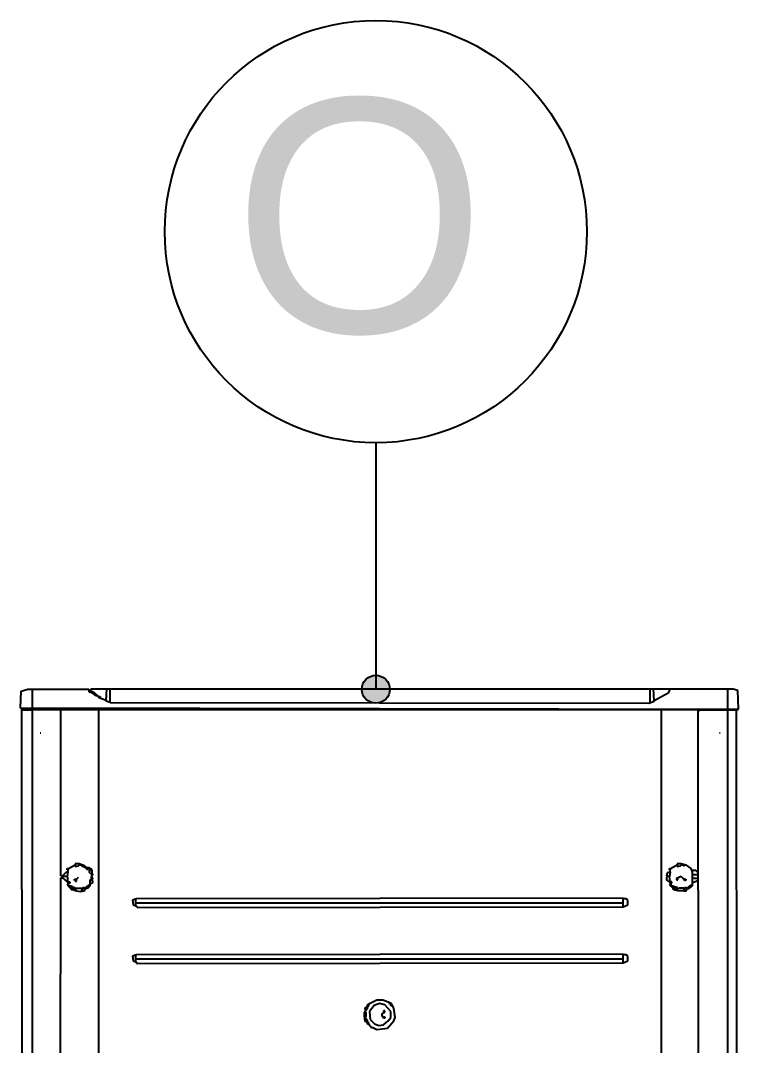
# Model space of a CAD drawing. Extents: x 3792242 to 5145247, y -1546315 to -1031918.
# Drawn here: x 4162939 to 4163708, y -1492050 to -1490952 of the extents above; entities that cross this region are included whole.
import ezdxf

# ---------------------------------------------------------------- set-up
doc = ezdxf.new("R2010")
doc.units = 0
doc.header["$MEASUREMENT"] = 0
doc.layers.add('TENKÁ', color=7, linetype='CONTINUOUS')
doc.layers.add('ZZ-chladenie', color=133, linetype='CONTINUOUS')
doc.styles.add('ARIAL', font='arial.ttf')

msp = doc.modelspace()

# ---------------------------------------------------------------- hatches: boundary and pattern name
at = {"layer": 'TENKÁ', "ltscale": 0.25}
h = msp.add_hatch(color=256, dxfattribs=at)
h.dxf.hatch_style = 1
h.paths.add_polyline_path([(4163334.646, -1491668.173, -1), (4163304.646, -1491668.173, -1)])

# ---------------------------------------------------------------- linework, layer by layer
msp.add_line((4163319.646, -1491404.114), (4163319.646, -1491668.173), dxfattribs=at)
for centre, radius in [((4163319.646, -1491177.943), 226.172), ((4163319.646, -1491668.173), 15)]:
    msp.add_circle(centre, radius, dxfattribs=at)
at = {"layer": 'ZZ-chladenie', "color": 9}
for p, q in [((4162938.783, -1491687.943), (4162939.488, -1491670.292)), ((4162939.488, -1491670.292), (4162946.55, -1491668.173)), ((4162946.55, -1491668.173), (4163012.212, -1491668.173)), ((4162951.491, -1492975.641), (4162951.491, -1491668.173)), ((4163012.212, -1491668.173), (4163012.212, -1491670.998)), ((4163012.918, -1491669.586), (4163012.212, -1491669.586)), ((4163012.212, -1491670.998), (4163013.624, -1491670.998)), ((4163013.624, -1491670.292), (4163012.918, -1491669.586)), ((4163014.33, -1491668.173), (4163013.624, -1491670.292)), ((4163013.624, -1491670.292), (4163015.037, -1491670.292)), ((4163013.624, -1491670.998), (4163013.624, -1491671.704)), ((4163013.624, -1491670.998), (4163017.861, -1491673.822)), ((4163702.732, -1491668.173), (4163014.33, -1491668.173)), ((4163015.037, -1491670.292), (4163018.566, -1491672.41)), ((4163015.037, -1491671.704), (4163015.037, -1491670.998)), ((4163015.037, -1491672.41), (4163015.037, -1491671.704)), ((4163015.742, -1491672.41), (4163015.037, -1491672.41)), ((4163015.742, -1491672.41), (4163016.449, -1491671.704)), ((4163016.449, -1491671.704), (4163017.154, -1491672.41)), ((4163017.154, -1491673.116), (4163017.154, -1491673.822)), ((4163017.861, -1491673.822), (4163020.685, -1491673.822)), ((4163018.566, -1491672.41), (4163018.566, -1491673.822)), ((4163019.273, -1491675.234), (4163019.273, -1491673.822)), ((4163020.685, -1491675.234), (4163019.273, -1491675.234)), ((4163020.685, -1491673.822), (4163020.685, -1491675.234)), ((4163021.391, -1491675.234), (4163020.685, -1491675.234)), ((4163022.097, -1491675.94), (4163021.391, -1491675.234)), ((4163022.803, -1491675.94), (4163022.097, -1491675.94)), ((4163022.803, -1491677.352), (4163022.803, -1491675.94)), ((4163022.803, -1491675.94), (4163024.215, -1491675.94)), ((4163024.215, -1491675.94), (4163024.215, -1491677.352)), ((4163030.569, -1491680.883), (4163031.276, -1491667.468)), ((4163034.806, -1491682.295), (4163034.806, -1491667.468)), ((4163613.77, -1491682.295), (4163613.77, -1491667.468)), ((4163618.006, -1491680.883), (4163617.3, -1491667.468)), ((4163618.006, -1491680.176), (4163633.539, -1491671.704)), ((4163633.539, -1491671.704), (4163634.951, -1491668.173)), ((4163634.951, -1491668.173), (4163634.951, -1491667.468)), ((4163697.084, -1492734.314), (4163697.084, -1491668.173)), ((4163707.675, -1491669.586), (4163702.732, -1491668.173)), ((4163708.381, -1491689.355), (4163707.675, -1491669.586)), ((4162940.195, -1491689.355), (4162938.783, -1491687.943)), ((4162938.783, -1491687.943), (4163708.381, -1491689.355)), ((4163030.569, -1491680.176), (4163022.803, -1491677.352)), ((4163034.806, -1491682.295), (4163030.569, -1491680.883)), ((4163034.806, -1491682.295), (4163612.358, -1491683.001)), ((4163612.358, -1491683.001), (4163618.006, -1491680.883)), ((4163618.006, -1491680.176), (4163617.3, -1491679.471)), ((4162941.285, -1492975.641), (4162940.195, -1491689.355)), ((4162940.901, -1491690.061), (4162951.491, -1491690.061)), ((4163665.312, -1491690.061), (4162951.491, -1491690.061)), ((4162981.852, -1491690.767), (4162981.146, -1491690.061)), ((4162981.852, -1491867.987), (4162981.852, -1491690.767)), ((4163022.803, -1492067.094), (4163022.803, -1491690.061)), ((4163625.773, -1492975.641), (4163625.773, -1491690.061)), ((4163665.95, -1492975.641), (4163665.312, -1491690.061)), ((4163666.018, -1491690.767), (4163665.312, -1491690.767)), ((4163666.018, -1491690.767), (4163666.724, -1491690.767)), ((4163666.724, -1491690.767), (4163667.43, -1491690.061)), ((4163667.43, -1491690.061), (4163697.084, -1491690.061)), ((4163697.084, -1491690.061), (4163706.263, -1491690.061)), ((4163706.263, -1491690.061), (4163708.381, -1491689.355)), ((4163706.855, -1492975.641), (4163706.263, -1491690.061)), ((4162959.964, -1491714.773), (4162960.67, -1491714.773)), ((4163687.905, -1491714.773), (4163688.612, -1491714.773)), ((4162983.264, -1491868.693), (4162988.206, -1491863.75)), ((4162988.206, -1491863.75), (4162989.618, -1491863.75)), ((4162988.913, -1491861.632), (4162988.913, -1491860.22)), ((4162988.913, -1491860.22), (4162990.325, -1491860.22)), ((4162989.618, -1491861.632), (4162988.913, -1491861.632)), ((4162989.618, -1491863.75), (4162988.913, -1491868.693)), ((4162989.618, -1491863.75), (4162990.325, -1491860.22)), ((4162989.618, -1491861.632), (4162990.325, -1491861.632)), ((4162990.325, -1491860.22), (4162996.679, -1491856.69)), ((4162996.679, -1491856.69), (4162997.385, -1491857.396)), ((4163001.621, -1491855.278), (4162997.385, -1491855.278)), ((4162997.385, -1491855.278), (4162997.385, -1491858.102)), ((4162997.385, -1491858.102), (4163000.915, -1491857.396)), ((4163000.915, -1491857.396), (4163002.328, -1491855.984)), ((4163007.27, -1491857.396), (4163001.621, -1491855.278)), ((4163002.328, -1491855.984), (4163002.328, -1491855.278)), ((4163003.74, -1491857.396), (4163003.74, -1491855.984)), ((4163005.152, -1491857.396), (4163003.74, -1491857.396)), ((4163005.152, -1491856.69), (4163005.152, -1491855.984)), ((4163005.152, -1491856.69), (4163005.152, -1491857.396)), ((4163005.152, -1491857.396), (4163005.152, -1491858.102)), ((4163005.152, -1491858.102), (4163006.564, -1491858.102)), ((4163006.564, -1491857.396), (4163006.564, -1491856.69)), ((4163006.564, -1491858.102), (4163006.564, -1491857.396)), ((4163010.094, -1491859.514), (4163007.27, -1491857.396)), ((4163007.976, -1491858.102), (4163007.976, -1491857.396)), ((4163007.976, -1491859.514), (4163007.976, -1491858.808)), ((4163007.976, -1491858.808), (4163008.682, -1491859.514)), ((4163008.682, -1491860.22), (4163007.976, -1491859.514)), ((4163008.682, -1491859.514), (4163009.388, -1491858.808)), ((4163008.682, -1491859.514), (4163009.388, -1491860.22)), ((4163009.388, -1491860.22), (4163008.682, -1491860.22)), ((4163009.388, -1491858.808), (4163010.094, -1491859.514)), ((4163009.388, -1491860.22), (4163010.094, -1491859.514)), ((4163009.388, -1491860.22), (4163009.388, -1491860.926)), ((4163009.388, -1491860.926), (4163010.8, -1491860.926)), ((4163010.8, -1491859.514), (4163010.094, -1491859.514)), ((4163012.212, -1491859.514), (4163010.094, -1491859.514)), ((4163010.8, -1491860.22), (4163010.8, -1491859.514)), ((4163010.8, -1491860.926), (4163010.8, -1491860.22)), ((4163015.742, -1491861.632), (4163012.212, -1491859.514)), ((4163012.212, -1491860.926), (4163012.212, -1491860.22)), ((4163012.212, -1491860.22), (4163012.918, -1491860.926)), ((4163012.918, -1491860.926), (4163012.212, -1491860.926)), ((4163012.918, -1491860.926), (4163013.624, -1491860.22)), ((4163012.918, -1491864.456), (4163012.918, -1491860.926)), ((4163013.624, -1491860.22), (4163014.33, -1491860.926)), ((4163013.624, -1491861.632), (4163014.33, -1491860.926)), ((4163013.624, -1491862.338), (4163013.624, -1491861.632)), ((4163014.33, -1491862.338), (4163013.624, -1491862.338)), ((4163015.037, -1491860.926), (4163014.33, -1491860.926)), ((4163015.037, -1491861.632), (4163014.33, -1491862.338)), ((4163015.037, -1491861.632), (4163015.037, -1491860.926)), ((4163015.742, -1491865.163), (4163015.742, -1491861.632)), ((4163632.127, -1491864.456), (4163634.951, -1491863.75)), ((4163634.245, -1491861.632), (4163634.245, -1491860.22)), ((4163634.245, -1491860.22), (4163635.658, -1491860.22)), ((4163634.951, -1491861.632), (4163634.245, -1491861.632)), ((4163634.951, -1491863.75), (4163634.245, -1491868.693)), ((4163634.951, -1491863.75), (4163635.658, -1491860.22)), ((4163634.951, -1491861.632), (4163635.658, -1491861.632)), ((4163635.658, -1491860.22), (4163642.012, -1491856.69)), ((4163642.012, -1491856.69), (4163642.718, -1491857.396)), ((4163646.954, -1491855.278), (4163642.718, -1491855.278)), ((4163642.718, -1491855.278), (4163642.718, -1491858.102)), ((4163642.718, -1491858.102), (4163646.249, -1491857.396)), ((4163646.249, -1491857.396), (4163647.661, -1491855.984)), ((4163652.603, -1491856.69), (4163646.954, -1491855.278)), ((4163647.661, -1491855.984), (4163647.661, -1491855.278)), ((4163649.073, -1491857.396), (4163649.073, -1491855.984)), ((4163650.485, -1491857.396), (4163649.073, -1491857.396)), ((4163650.485, -1491856.69), (4163650.485, -1491855.984)), ((4163650.485, -1491856.69), (4163650.485, -1491857.396)), ((4163657.545, -1491860.22), (4163652.603, -1491856.69)), ((4163658.957, -1491863.75), (4163657.545, -1491860.22)), ((4163662.488, -1491862.338), (4163658.251, -1491862.338)), ((4163658.957, -1491875.047), (4163658.957, -1491863.75)), ((4163663.193, -1491863.044), (4163662.488, -1491862.338)), ((4163663.9, -1491863.044), (4163663.193, -1491863.044)), ((4163663.9, -1491863.75), (4163663.9, -1491863.044)), ((4163664.606, -1491864.456), (4163663.9, -1491863.75)), ((4163665.312, -1491864.456), (4163664.606, -1491863.75)), ((4162981.326, -1492975.641), (4162981.852, -1491870.105)), ((4162982.558, -1491867.987), (4162981.852, -1491867.987)), ((4162981.852, -1491870.105), (4162983.97, -1491870.105)), ((4162983.264, -1491868.693), (4162982.558, -1491867.987)), ((4162988.913, -1491868.693), (4162983.264, -1491868.693)), ((4162983.264, -1491869.399), (4162983.264, -1491870.105)), ((4162983.97, -1491870.105), (4162988.913, -1491874.341)), ((4162989.618, -1491869.399), (4162988.913, -1491868.693)), ((4162988.913, -1491874.341), (4162991.737, -1491874.341)), ((4162989.618, -1491874.341), (4162989.618, -1491869.399)), ((4162990.325, -1491875.754), (4162990.325, -1491874.341)), ((4162991.737, -1491874.341), (4162991.737, -1491875.754)), ((4162996.679, -1491872.929), (4162996.679, -1491871.517)), ((4162996.679, -1491871.517), (4162998.091, -1491871.517)), ((4162997.385, -1491872.929), (4162996.679, -1491872.929)), ((4162998.091, -1491872.223), (4162997.385, -1491872.929)), ((4162997.385, -1491872.929), (4162997.385, -1491873.635)), ((4162997.385, -1491873.635), (4162998.797, -1491873.635)), ((4162998.091, -1491871.517), (4162998.091, -1491872.223)), ((4162998.797, -1491871.517), (4162999.503, -1491870.811)), ((4162998.797, -1491873.635), (4162998.797, -1491871.517)), ((4162999.503, -1491870.811), (4163000.209, -1491870.105)), ((4163000.209, -1491870.105), (4163000.915, -1491869.399)), ((4163013.624, -1491865.163), (4163012.918, -1491864.456)), ((4163014.33, -1491865.868), (4163013.624, -1491865.163)), ((4163013.624, -1491872.223), (4163016.449, -1491871.517)), ((4163013.624, -1491878.578), (4163013.624, -1491872.223)), ((4163015.037, -1491865.868), (4163014.33, -1491865.868)), ((4163015.037, -1491870.105), (4163015.742, -1491865.163)), ((4163016.449, -1491865.868), (4163015.037, -1491865.868)), ((4163015.037, -1491867.281), (4163016.449, -1491867.281)), ((4163015.037, -1491871.517), (4163015.037, -1491870.105)), ((4163016.449, -1491870.105), (4163015.037, -1491870.105)), ((4163015.037, -1491871.517), (4163016.449, -1491875.047)), ((4163016.449, -1491867.281), (4163016.449, -1491865.868)), ((4163016.449, -1491871.517), (4163016.449, -1491870.105)), ((4163631.421, -1491867.987), (4163632.127, -1491864.456)), ((4163634.245, -1491868.693), (4163631.421, -1491867.987)), ((4163631.421, -1491869.399), (4163632.127, -1491868.693)), ((4163631.421, -1491872.929), (4163631.421, -1491869.399)), ((4163632.127, -1491872.929), (4163631.421, -1491872.929)), ((4163632.127, -1491868.693), (4163632.127, -1491867.987)), ((4163632.833, -1491873.635), (4163632.127, -1491872.929)), ((4163633.539, -1491874.341), (4163632.833, -1491873.635)), ((4163634.951, -1491874.341), (4163633.539, -1491874.341)), ((4163635.658, -1491877.166), (4163634.245, -1491868.693)), ((4163635.658, -1491874.341), (4163634.951, -1491874.341)), ((4163637.07, -1491874.341), (4163635.658, -1491874.341)), ((4163637.07, -1491875.754), (4163637.07, -1491874.341)), ((4163646.954, -1491868.693), (4163642.012, -1491870.811)), ((4163642.012, -1491870.811), (4163642.012, -1491872.223)), ((4163642.012, -1491872.223), (4163643.424, -1491872.223)), ((4163643.424, -1491872.223), (4163643.424, -1491870.811)), ((4163649.073, -1491870.811), (4163646.954, -1491868.693)), ((4163650.485, -1491872.929), (4163649.073, -1491870.811)), ((4163650.485, -1491871.517), (4163649.778, -1491871.517)), ((4163650.485, -1491871.517), (4163651.897, -1491871.517)), ((4163651.897, -1491872.929), (4163650.485, -1491872.929)), ((4163651.897, -1491871.517), (4163651.897, -1491872.929)), ((4163658.957, -1491875.047), (4163664.606, -1491872.929)), ((4163659.663, -1491866.575), (4163665.312, -1491866.575)), ((4163660.369, -1491870.811), (4163659.663, -1491870.105)), ((4163665.312, -1491870.811), (4163660.369, -1491870.811)), ((4163665.312, -1491864.456), (4163664.606, -1491864.456)), ((4163664.606, -1491872.929), (4163665.312, -1491872.223)), ((4163665.312, -1491864.456), (4163666.018, -1491864.456)), ((4163665.312, -1491870.811), (4163666.018, -1491870.811)), ((4162991.737, -1491875.754), (4162988.913, -1491876.459)), ((4162988.913, -1491876.459), (4162991.737, -1491880.695)), ((4162989.618, -1491877.871), (4162990.325, -1491877.166)), ((4162990.325, -1491878.578), (4162989.618, -1491877.871)), ((4162990.325, -1491879.283), (4162990.325, -1491878.578)), ((4162991.03, -1491879.283), (4162990.325, -1491879.283)), ((4162992.443, -1491879.283), (4162991.03, -1491877.871)), ((4162991.03, -1491879.283), (4162991.737, -1491878.578)), ((4162991.737, -1491879.99), (4162991.03, -1491879.283)), ((4162991.737, -1491878.578), (4162992.443, -1491879.283)), ((4162992.443, -1491880.695), (4162991.737, -1491879.99)), ((4162991.737, -1491880.695), (4162992.443, -1491880.695)), ((4162993.149, -1491879.283), (4162992.443, -1491879.283)), ((4162995.267, -1491879.99), (4162992.443, -1491879.283)), ((4162992.443, -1491881.402), (4162992.443, -1491880.695)), ((4162992.443, -1491880.695), (4162993.149, -1491882.814)), ((4162993.149, -1491881.402), (4162992.443, -1491881.402)), ((4162993.149, -1491879.99), (4162993.149, -1491879.283)), ((4162993.149, -1491881.402), (4162993.855, -1491880.695)), ((4162993.149, -1491882.814), (4162994.561, -1491882.814)), ((4162993.855, -1491880.695), (4162993.855, -1491879.99)), ((4162994.561, -1491882.814), (4162995.267, -1491879.99)), ((4162994.561, -1491882.814), (4162994.561, -1491883.52)), ((4162994.561, -1491882.814), (4162998.797, -1491884.226)), ((4162995.267, -1491880.695), (4162997.385, -1491880.695)), ((4162996.679, -1491882.108), (4162997.385, -1491881.402)), ((4162996.679, -1491883.52), (4162996.679, -1491882.108)), ((4162997.385, -1491881.402), (4163004.446, -1491881.402)), ((4162998.091, -1491882.108), (4162997.385, -1491882.108)), ((4162998.091, -1491883.52), (4162998.091, -1491882.108)), ((4162998.091, -1491883.52), (4162998.091, -1491884.226)), ((4162998.797, -1491884.226), (4163003.033, -1491884.932)), ((4163003.033, -1491884.932), (4163007.27, -1491884.226)), ((4163004.446, -1491884.226), (4163005.152, -1491880.695)), ((4163005.152, -1491880.695), (4163006.564, -1491880.695)), ((4163006.564, -1491880.695), (4163007.976, -1491881.402)), ((4163006.564, -1491882.108), (4163006.564, -1491881.402)), ((4163007.27, -1491882.814), (4163006.564, -1491882.108)), ((4163007.27, -1491884.226), (4163007.976, -1491882.108)), ((4163007.27, -1491882.814), (4163007.976, -1491882.814)), ((4163007.976, -1491881.402), (4163012.212, -1491877.871)), ((4163007.976, -1491881.402), (4163007.976, -1491880.695)), ((4163007.976, -1491882.108), (4163011.506, -1491880.695)), ((4163007.976, -1491882.814), (4163007.976, -1491882.108)), ((4163009.388, -1491880.695), (4163009.388, -1491879.99)), ((4163009.388, -1491879.99), (4163010.094, -1491879.99)), ((4163009.388, -1491880.695), (4163009.388, -1491881.402)), ((4163010.094, -1491879.99), (4163010.8, -1491879.283)), ((4163010.094, -1491879.99), (4163010.8, -1491880.695)), ((4163010.8, -1491879.283), (4163011.506, -1491878.578)), ((4163010.8, -1491880.695), (4163011.506, -1491879.99)), ((4163011.506, -1491878.578), (4163011.506, -1491877.871)), ((4163011.506, -1491877.871), (4163012.212, -1491877.871)), ((4163011.506, -1491880.695), (4163013.624, -1491878.578)), ((4163011.506, -1491879.99), (4163012.212, -1491879.99)), ((4163012.918, -1491878.578), (4163012.212, -1491877.871)), ((4163012.212, -1491879.283), (4163012.918, -1491878.578)), ((4163012.212, -1491879.99), (4163012.212, -1491879.283)), ((4163016.449, -1491875.047), (4163014.33, -1491876.459)), ((4163638.482, -1491881.402), (4163634.245, -1491876.459)), ((4163634.245, -1491876.459), (4163635.658, -1491876.459)), ((4163634.951, -1491877.871), (4163634.245, -1491877.871)), ((4163635.658, -1491878.578), (4163634.951, -1491877.871)), ((4163635.658, -1491876.459), (4163636.363, -1491875.754)), ((4163636.363, -1491877.166), (4163635.658, -1491876.459)), ((4163637.775, -1491879.283), (4163635.658, -1491877.166)), ((4163636.363, -1491879.283), (4163635.658, -1491878.578)), ((4163636.363, -1491875.754), (4163637.07, -1491875.754)), ((4163636.363, -1491877.871), (4163636.363, -1491877.166)), ((4163636.363, -1491879.283), (4163637.07, -1491878.578)), ((4163636.363, -1491879.99), (4163636.363, -1491879.283)), ((4163637.07, -1491879.99), (4163636.363, -1491879.99)), ((4163637.07, -1491878.578), (4163637.775, -1491879.283)), ((4163637.775, -1491880.695), (4163637.07, -1491879.99)), ((4163638.482, -1491879.283), (4163637.775, -1491879.283)), ((4163642.718, -1491880.695), (4163637.775, -1491879.283)), ((4163638.482, -1491881.402), (4163637.775, -1491880.695)), ((4163638.482, -1491879.99), (4163638.482, -1491879.283)), ((4163638.482, -1491881.402), (4163639.187, -1491880.695)), ((4163638.482, -1491882.814), (4163638.482, -1491881.402)), ((4163639.187, -1491882.814), (4163638.482, -1491882.814)), ((4163639.187, -1491880.695), (4163639.187, -1491879.99)), ((4163639.894, -1491883.52), (4163639.187, -1491882.814)), ((4163639.894, -1491882.108), (4163640.6, -1491881.402)), ((4163639.894, -1491882.814), (4163639.894, -1491882.108)), ((4163642.012, -1491883.52), (4163639.894, -1491883.52)), ((4163640.6, -1491880.695), (4163640.6, -1491879.99)), ((4163640.6, -1491881.402), (4163640.6, -1491880.695)), ((4163642.012, -1491882.108), (4163642.718, -1491881.402)), ((4163642.012, -1491883.52), (4163642.012, -1491882.108)), ((4163642.012, -1491883.52), (4163643.424, -1491883.52)), ((4163643.424, -1491884.226), (4163642.718, -1491880.695)), ((4163642.718, -1491881.402), (4163642.718, -1491882.108)), ((4163643.424, -1491883.52), (4163644.13, -1491884.226)), ((4163649.778, -1491884.226), (4163643.424, -1491884.226)), ((4163649.778, -1491881.402), (4163644.13, -1491881.402)), ((4163649.778, -1491884.226), (4163650.485, -1491880.695)), ((4163649.778, -1491884.226), (4163652.603, -1491884.226)), ((4163650.485, -1491880.695), (4163651.897, -1491880.695)), ((4163651.897, -1491880.695), (4163654.721, -1491882.108)), ((4163651.897, -1491882.108), (4163651.897, -1491881.402)), ((4163652.603, -1491882.814), (4163651.897, -1491882.108)), ((4163652.603, -1491882.814), (4163653.309, -1491882.108)), ((4163652.603, -1491884.226), (4163652.603, -1491882.814)), ((4163653.309, -1491882.814), (4163652.603, -1491882.814)), ((4163653.309, -1491881.402), (4163657.545, -1491877.871)), ((4163653.309, -1491882.108), (4163653.309, -1491882.814)), ((4163654.721, -1491882.108), (4163658.957, -1491878.578)), ((4163654.721, -1491880.695), (4163654.721, -1491879.99)), ((4163654.721, -1491879.99), (4163655.427, -1491879.99)), ((4163654.721, -1491880.695), (4163654.721, -1491881.402)), ((4163655.427, -1491879.99), (4163656.133, -1491879.283)), ((4163655.427, -1491879.99), (4163656.133, -1491880.695)), ((4163656.133, -1491879.283), (4163656.839, -1491878.578)), ((4163656.133, -1491880.695), (4163656.839, -1491879.99)), ((4163656.839, -1491878.578), (4163656.839, -1491877.871)), ((4163656.839, -1491877.871), (4163657.545, -1491877.871)), ((4163656.839, -1491879.99), (4163657.545, -1491879.99)), ((4163658.251, -1491878.578), (4163657.545, -1491877.871)), ((4163657.545, -1491879.283), (4163658.251, -1491878.578)), ((4163657.545, -1491879.99), (4163657.545, -1491879.283)), ((4163658.957, -1491878.578), (4163658.957, -1491875.047)), ((4163063.048, -1491892.698), (4163058.812, -1491894.111)), ((4163058.812, -1491894.111), (4163059.518, -1491899.053)), ((4163062.342, -1491899.759), (4163062.342, -1491893.405)), ((4163584.821, -1491891.993), (4163063.048, -1491892.698)), ((4163584.821, -1491900.465), (4163584.821, -1491891.993)), ((4163588.352, -1491892.698), (4163584.821, -1491892.698)), ((4163589.764, -1491894.817), (4163588.352, -1491892.698)), ((4163589.764, -1491899.053), (4163589.764, -1491894.817)), ((4163059.518, -1491899.053), (4163063.048, -1491900.465)), ((4163062.342, -1491896.935), (4163584.821, -1491896.935)), ((4163062.342, -1491899.759), (4163062.342, -1491900.465)), ((4163063.048, -1491900.465), (4163063.754, -1491901.877)), ((4163063.754, -1491901.877), (4163584.821, -1491901.171)), ((4163584.821, -1491901.171), (4163589.764, -1491899.053)), ((4163063.048, -1491952.713), (4163058.812, -1491954.125)), ((4163058.812, -1491954.125), (4163059.518, -1491959.068)), ((4163059.518, -1491959.068), (4163063.048, -1491960.48)), ((4163062.342, -1491959.773), (4163062.342, -1491953.419)), ((4163062.342, -1491956.949), (4163584.821, -1491956.949)), ((4163062.342, -1491959.773), (4163062.342, -1491960.48)), ((4163584.821, -1491952.007), (4163063.048, -1491952.713)), ((4163063.048, -1491960.48), (4163063.048, -1491961.892)), ((4163063.048, -1491961.892), (4163584.821, -1491961.186)), ((4163584.821, -1491960.48), (4163584.821, -1491952.007)), ((4163588.352, -1491952.713), (4163584.821, -1491952.713)), ((4163584.821, -1491961.186), (4163589.764, -1491959.068)), ((4163589.764, -1491954.831), (4163588.352, -1491952.713)), ((4163589.764, -1491959.068), (4163589.764, -1491954.831)), ((4163310.873, -1492006.373), (4163312.991, -1492004.961)), ((4163310.873, -1492010.61), (4163310.873, -1492006.373)), ((4163312.285, -1492006.373), (4163312.285, -1492005.667)), ((4163312.285, -1492007.786), (4163312.285, -1492006.373)), ((4163312.991, -1492004.961), (4163320.757, -1492000.725)), ((4163323.582, -1492004.961), (4163317.933, -1492007.079)), ((4163320.757, -1492000.725), (4163327.112, -1492000.725)), ((4163329.23, -1492006.373), (4163323.582, -1492004.961)), ((4163327.112, -1492000.725), (4163335.584, -1492004.255)), ((4163335.584, -1492013.434), (4163329.23, -1492006.373)), ((4163335.584, -1492004.255), (4163334.172, -1492005.667)), ((4163334.172, -1492005.667), (4163334.172, -1492004.961)), ((4163334.172, -1492004.961), (4163335.584, -1492004.961)), ((4163336.291, -1492005.667), (4163334.879, -1492006.373)), ((4163334.879, -1492006.373), (4163337.703, -1492007.786)), ((4163336.291, -1492004.961), (4163335.584, -1492004.961)), ((4163336.291, -1492005.667), (4163336.291, -1492004.961)), ((4163336.997, -1492006.373), (4163336.291, -1492005.667)), ((4163339.115, -1492009.903), (4163336.291, -1492005.667)), ((4163336.291, -1492007.079), (4163336.997, -1492006.373)), ((4163307.343, -1492014.14), (4163310.873, -1492010.61)), ((4163307.343, -1492018.376), (4163307.343, -1492014.14)), ((4163308.049, -1492011.315), (4163308.049, -1492009.198)), ((4163308.049, -1492009.198), (4163309.461, -1492009.198)), ((4163308.049, -1492011.315), (4163308.755, -1492011.315)), ((4163308.755, -1492011.315), (4163308.049, -1492012.022)), ((4163308.049, -1492012.022), (4163308.049, -1492012.727)), ((4163308.049, -1492012.727), (4163308.755, -1492012.727)), ((4163309.461, -1492014.846), (4163308.755, -1492014.14)), ((4163309.461, -1492009.198), (4163309.461, -1492008.491)), ((4163309.461, -1492008.491), (4163310.873, -1492008.491)), ((4163309.461, -1492009.198), (4163310.167, -1492009.903)), ((4163309.461, -1492018.376), (4163309.461, -1492014.846)), ((4163310.167, -1492009.903), (4163310.873, -1492009.903)), ((4163310.873, -1492008.491), (4163311.579, -1492007.786)), ((4163311.579, -1492007.786), (4163312.285, -1492007.786)), ((4163317.933, -1492007.079), (4163312.991, -1492013.434)), ((4163312.991, -1492013.434), (4163313.697, -1492021.906)), ((4163326.406, -1492015.552), (4163329.23, -1492014.14)), ((4163326.406, -1492018.376), (4163326.406, -1492015.552)), ((4163329.23, -1492012.727), (4163327.818, -1492012.727)), ((4163327.818, -1492012.727), (4163327.818, -1492014.14)), ((4163329.23, -1492014.14), (4163329.23, -1492012.727)), ((4163335.584, -1492019.789), (4163335.584, -1492013.434)), ((4163336.291, -1492007.079), (4163336.291, -1492007.786)), ((4163340.527, -1492019.789), (4163339.115, -1492009.903)), ((4163308.049, -1492024.025), (4163307.343, -1492018.376)), ((4163308.049, -1492019.082), (4163307.343, -1492019.082)), ((4163308.049, -1492019.082), (4163308.755, -1492019.082)), ((4163309.461, -1492020.494), (4163308.049, -1492020.494)), ((4163312.285, -1492025.437), (4163308.049, -1492024.025)), ((4163308.755, -1492019.082), (4163309.461, -1492018.376)), ((4163308.755, -1492021.906), (4163309.461, -1492021.201)), ((4163310.167, -1492021.906), (4163308.755, -1492021.906)), ((4163309.461, -1492021.201), (4163309.461, -1492020.494)), ((4163309.461, -1492024.025), (4163310.167, -1492023.318)), ((4163310.873, -1492022.613), (4163310.167, -1492021.906)), ((4163310.167, -1492023.318), (4163310.873, -1492023.318)), ((4163310.873, -1492025.437), (4163310.873, -1492022.613)), ((4163310.873, -1492026.849), (4163310.873, -1492025.437)), ((4163312.285, -1492026.849), (4163310.873, -1492026.849)), ((4163312.285, -1492026.849), (4163312.285, -1492025.437)), ((4163312.285, -1492026.849), (4163312.991, -1492027.555)), ((4163312.285, -1492026.849), (4163315.109, -1492030.379)), ((4163313.697, -1492021.906), (4163318.639, -1492026.849)), ((4163318.639, -1492026.849), (4163319.345, -1492026.849)), ((4163319.345, -1492026.849), (4163322.876, -1492028.261)), ((4163322.876, -1492028.261), (4163327.818, -1492027.555)), ((4163327.818, -1492020.494), (4163326.406, -1492018.376)), ((4163327.818, -1492019.082), (4163327.112, -1492019.082)), ((4163327.818, -1492019.082), (4163329.23, -1492019.082)), ((4163329.23, -1492020.494), (4163327.818, -1492020.494)), ((4163327.818, -1492027.555), (4163332.76, -1492023.318)), ((4163329.23, -1492019.082), (4163329.23, -1492020.494)), ((4163332.055, -1492031.085), (4163339.115, -1492023.318)), ((4163332.76, -1492023.318), (4163335.584, -1492019.789)), ((4163339.115, -1492023.318), (4163340.527, -1492019.789)), ((4163315.109, -1492030.379), (4163316.521, -1492030.379)), ((4163316.521, -1492030.379), (4163320.757, -1492032.497)), ((4163320.757, -1492032.497), (4163332.055, -1492031.085))]:
    msp.add_line(p, q, dxfattribs=at)

# ---------------------------------------------------------------- texts
at = {"layer": 'TENKÁ', "lineweight": 40, "ltscale": 0.25, "style": 'ARIAL', "text_generation_flag": 2}
msp.add_text('O', height=250, dxfattribs=at).set_placement((4163437.832, -1491285.833))

doc.saveas('drawing.dxf')
